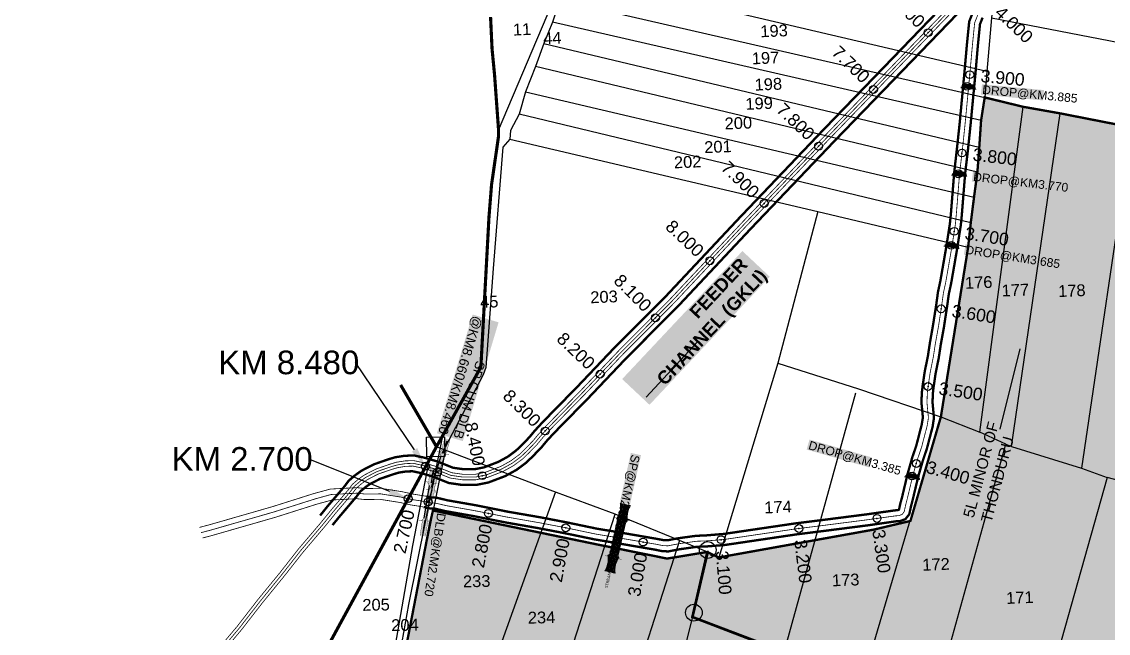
# Model space of a CAD drawing. Header units: inches. Extents: x 189567 to 214261, y 1613610 to 1624610.
# Drawn here: x 190294 to 191674, y 1621369 to 1622146 of the extents above; entities that cross this region are included whole.
import ezdxf
from ezdxf import colors
from ezdxf.entities.mleader import LeaderData, LeaderLine
from ezdxf.enums import TextEntityAlignment as Align
from ezdxf.math import Vec2, Vec3

# ---------------------------------------------------------------- set-up
doc = ezdxf.new("R2010")
doc.units = ezdxf.units.IN
doc.header["$LTSCALE"] = 15
doc.header["$MEASUREMENT"] = 0
doc.header["$PDMODE"] = 32
doc.header["$PDSIZE"] = 10
doc.linetypes.add('ACAD_ISO02W100', pattern=[15, 12, -3])
doc.linetypes.add('HIDDEN2', pattern=[0.1875, 0.125, -0.0625])
for name, color, linetype in [('CANAL1', 7, 'Continuous'), ('CHANAGE', 1, 'Continuous'), ('CS', 134, 'Continuous'), ('PLOT', 7, 'Continuous'), ('PLOT NO', 1, 'Continuous'), ('PLOT NOS', 7, 'Continuous'), ('PLOTS NO', 7, 'Continuous'), ('POINT', 2, 'Continuous'), ('RE REMARKS', 7, 'Continuous'), ('ROAD', 1, 'Continuous'), ('STRUCTURE', 5, 'Continuous'), ('text2', 7, 'Continuous'), ('VILLAGE BOUNADRY STONES', 1, 'Continuous'), ('VILLAGE BOUNDRY', 5, 'Continuous'), ('VILLAGE STONES', 240, 'Continuous'), ('WUA-4', 3, 'Continuous')]:
    doc.layers.add(name, color=color, linetype=linetype)
doc.styles.get("Standard").update_dxf_attribs({"font": 'arial.ttf'})
doc.dimstyles.get("Standard").update_dxf_attribs({"dimtxt": 0.18, "dimasz": 0.18, "dimexe": 0.18, "dimexo": 0.0625, "dimgap": 0.09, "dimtad": 0, "dimtih": 1, "dimtoh": 1, "dimdec": 4, "dimzin": 0, "dimdsep": 46, "dimtxsty": 'Standard', "dimcen": 0.09, "dimadec": 0, "dimazin": 0, "dimtfac": 1, "dimtdec": 4, "dimtofl": 0, "dimtmove": 0, "dimatfit": 3, "dimfxl": 1, "dimtolj": 1, "dimtzin": 0, "dimarcsym": 0})

# ---------------------------------------------------------------- blocks, each defined once
blk = doc.blocks.new('DROP')
h = blk.add_hatch()
h.set_pattern_fill('ANSI31', color=1, scale=10, angle=45)
h.set_pattern_definition([(90, (-324.4107, -25.7687), (-1.25, 0), [])])
h.paths.add_polyline_path([(-9.9, -4.3), (-13.8, 4.1), (13.8, 4.1), (10.2, -4.3)])
at = {"layer": 'STRUCTURE', "color": 5, "const_width": 0.49}
blk.add_lwpolyline([(-9.9, -4.3), (-13.8, 4.1), (13.8, 4.1), (10.2, -4.3), (-9.9, -4.3)], dxfattribs=at)
at = {"layer": 'STRUCTURE', "color": 5}
blk.add_circle((0, 0), 1.33, dxfattribs=at)
blk = doc.blocks.new('SP')
at = {"layer": 'STRUCTURE'}
h = blk.add_hatch(dxfattribs=at)
h.set_pattern_fill('DASH', color=256, scale=8, style=0)
edge = h.paths.add_edge_path()
edge.add_spline(control_points=[(769825.7, 1706742.1), (769825.3, 1706741.8), (769823.8, 1706740.8), (769820.9, 1706740.3), (769817, 1706739.7), (769811.4, 1706738.9), (769804, 1706739.7), (769798.4, 1706741), (769795.6, 1706741.6)], knot_values=[0, 0, 0, 0, 1.613557, 5.24513, 8.624976, 13.470124, 22.190216, 30.746377, 30.746377, 30.746377, 30.746377], degree=3, periodic=0)
edge.add_line((769795.6, 1706741.6), (769792.6, 1706739.6))
edge.add_line((769792.6, 1706739.6), (769732.6, 1706739.6))
edge.add_line((769732.6, 1706739.6), (769729.6, 1706741.6))
edge.add_spline(control_points=[(769729.6, 1706741.6), (769726.9, 1706740.9), (769721.3, 1706739.5), (769713.9, 1706738.5), (769708.3, 1706739.1), (769704.4, 1706739.6), (769701.5, 1706740), (769700, 1706741), (769699.5, 1706741.3)], knot_values=[0, 0, 0, 0, 8.556161, 17.276253, 22.121402, 25.501247, 29.13282, 30.746377, 30.746377, 30.746377, 30.746377], degree=3, periodic=0)
edge.add_line((769699.5, 1706741.3), (769699.5, 1706722.1))
edge.add_spline(control_points=[(769699.5, 1706722.1), (769700, 1706722.4), (769701.4, 1706723.4), (769704.3, 1706724), (769708.2, 1706724.5), (769713.8, 1706725.3), (769721.2, 1706724.5), (769726.8, 1706723.3), (769729.6, 1706722.6)], knot_values=[0, 0, 0, 0, 1.613557, 5.24513, 8.624976, 13.470124, 22.190216, 30.746377, 30.746377, 30.746377, 30.746377], degree=3, periodic=0)
edge.add_line((769729.6, 1706722.6), (769732.6, 1706724.6))
edge.add_line((769732.6, 1706724.6), (769792.6, 1706724.6))
edge.add_line((769792.6, 1706724.6), (769795.6, 1706722.6))
edge.add_spline(control_points=[(769795.6, 1706722.6), (769798.4, 1706723.3), (769803.9, 1706724.8), (769811.3, 1706725.8), (769817, 1706725.1), (769820.9, 1706724.7), (769823.8, 1706724.2), (769825.2, 1706723.3), (769825.7, 1706723)], knot_values=[0, 0, 0, 0, 8.556161, 17.276253, 22.121402, 25.501247, 29.13282, 30.746377, 30.746377, 30.746377, 30.746377], degree=3, periodic=0)
edge.add_line((769825.7, 1706723), (769825.7, 1706742.1))
h.paths.add_polyline_path([(769764.2, 1706732.1, -1), (769761.1, 1706732.1, -1)], flags=0)
h.paths.add_polyline_path([(769761.1, 1706732.1, 1), (769764.2, 1706732.1, 1)], flags=16)
at = {"layer": 'STRUCTURE', "const_width": 0.628}
for points in [[(769726.6, 1706747.6), (769726.6, 1706743.6), (769732.6, 1706739.6), (769792.6, 1706739.6), (769798.6, 1706743.6), (769798.6, 1706747.6)], [(769726.6, 1706716.6), (769726.6, 1706720.6), (769732.6, 1706724.6), (769792.6, 1706724.6), (769798.6, 1706720.6), (769798.6, 1706716.6)]]:
    blk.add_lwpolyline(points, dxfattribs=at)
at = {"layer": 'STRUCTURE', "color": 3}
blk.add_lwpolyline([(769732.6, 1706724.6), (769792.6, 1706724.6)], dxfattribs=at)
blk.add_lwpolyline([(769732.6, 1706724.6), (769792.6, 1706724.6)], dxfattribs=at)
at = {"layer": 'STRUCTURE', "color": 0}
blk.add_circle((769762.6, 1706732.1), 1.55, dxfattribs=at)
at = {"layer": 'STRUCTURE'}
for points in [[(769699.5, 1706741.3), (769700.9, 1706740.5), (769704.4, 1706739.6), (769707.8, 1706739.2), (769712.6, 1706738.8), (769721.3, 1706739.7), (769729.6, 1706741.6)], [(769699.5, 1706722.1), (769700.9, 1706723), (769704.4, 1706724), (769707.7, 1706724.5), (769712.5, 1706725), (769721.2, 1706724.4), (769729.6, 1706722.6)], [(769825.7, 1706742.1), (769824.3, 1706741.3), (769820.8, 1706740.3), (769817.5, 1706739.8), (769812.7, 1706739.2), (769804, 1706739.9), (769795.6, 1706741.6)], [(769825.7, 1706723), (769824.3, 1706723.8), (769820.8, 1706724.7), (769817.4, 1706725.1), (769812.6, 1706725.5), (769803.9, 1706724.6), (769795.6, 1706722.6)]]:
    blk.add_spline(points, degree=3, dxfattribs=at)
at = {"layer": 'STRUCTURE', "color": 0}
blk.add_text('STREAM', height=5, dxfattribs=at).set_placement((769684.3, 1706732.1), align=Align.MIDDLE_CENTER)
for points in [[(769727.4, 1706732.1), (769700.8, 1706732.1)], [(769824.4, 1706732.1), (769800.5, 1706732.1)]]:
    blk.add_leader(points, dimstyle='Standard', override={"dimasz": 10, "dimgap": 0.09, "dimtad": 0}, dxfattribs=at)
blk = doc.blocks.new('SLB')
at = {"layer": 'STRUCTURE'}
h = blk.add_hatch(dxfattribs=at)
h.set_pattern_fill('DOTS', color=6, scale=20, angle=320.3722, style=0)
h.set_pattern_definition([(320.372247934, (-159.4327, -72.9564), (1.2786241598, 0.5641323054), [0, -1.25])])
h.paths.add_polyline_path([(769699.5, 1706871.1), (769699.5, 1706861.1), (769729.1, 1706861.1), (769732.1, 1706863.1), (769792.1, 1706863.1), (769795.1, 1706861.1), (769824.7, 1706861.1), (769824.7, 1706871.1), (769795.1, 1706871.1), (769792.1, 1706869.1), (769732.1, 1706869.1), (769729.1, 1706871.1)])
at = {"layer": 'STRUCTURE', "color": 6, "linetype": 'ACAD_ISO02W100', "ltscale": 0.5, "const_width": 0.5}
for points in [[(769699.5, 1706871.1), (769729.1, 1706871.1)], [(769795.1, 1706871.1), (769824.7, 1706871.1)], [(769699.5, 1706861.1), (769729.1, 1706861.1)], [(769795.1, 1706861.1), (769824.7, 1706861.1)]]:
    blk.add_lwpolyline(points, dxfattribs=at)
at = {"layer": 'STRUCTURE', "color": 6, "const_width": 0.628}
for points in [[(769726.1, 1706877.1), (769726.1, 1706873.1), (769732.1, 1706869.1), (769792.1, 1706869.1), (769798.1, 1706873.1), (769798.1, 1706877.1)], [(769726.1, 1706855.1), (769726.1, 1706859.1), (769732.1, 1706863.1), (769792.1, 1706863.1), (769798.1, 1706859.1), (769798.1, 1706855.1)]]:
    blk.add_lwpolyline(points, dxfattribs=at)
at = {"layer": 'STRUCTURE', "color": 6}
blk.add_lwpolyline([(769732.1, 1706863.1), (769792.1, 1706863.1)], dxfattribs=at)
blk.add_lwpolyline([(769732.1, 1706863.1), (769792.1, 1706863.1)], dxfattribs=at)
at = {"layer": 'STRUCTURE', "color": 0}
blk.add_circle((769762.1, 1706866.1), 1.24, dxfattribs=at)
for points in [[(769703.8, 1706866), (769726.7, 1706866)], [(769818.6, 1706865.8), (769795.7, 1706865.8)]]:
    blk.add_leader(points, dimstyle='Standard', override={"dimasz": 10, "dimgap": 0.09, "dimtad": 0}, dxfattribs=at)

msp = doc.modelspace()

# ---------------------------------------------------------------- hatches: boundary and pattern name
at = {"layer": 'PLOTS NO'}
h = msp.add_hatch(color=2, dxfattribs=at)
h.dxf.hatch_style = 1
h.paths.add_polyline_path([(191146.2, 1621389.9), (191165.5, 1621472.1), (191179.3, 1621465.5), (191376.4, 1621500.9), (191423, 1621511.9), (191461.7, 1621644.2), (191496.3, 1621859.5), (191499.7, 1621890.8), (191503.8, 1621923), (191508.1, 1621955), (191510.5, 1621986.7), (191512.8, 1622020.7), (191516.4, 1622043.8), (191517.4, 1622049.9), (191566.3, 1622038), (191613.1, 1622029.7), (191704.5, 1622011.8), (191797.8, 1621994.9), (191904.2, 1621974.8), (191925.1, 1622074.1), (191930.8, 1622091.9), (192342.9, 1621997.8), (192333.6, 1621971.7), (192324.6, 1621911.9), (192321.7, 1621869.5), (192479.1, 1621844.2), (192572.7, 1621825.4), (192627, 1621821.5), (192622.3, 1621783.2), (192617.5, 1621745), (192613.6, 1621713.3), (192609.3, 1621678), (192534, 1621686.1), (192512.4, 1621691.2), (192432.8, 1621401.7), (192428.2, 1621388.9), (192456.8, 1621355.5), (192500.1, 1621310.7), (192471.3, 1621137.8), (192411.1, 1621153.5), (192373.4, 1621161.5), (192335, 1621170.5), (192314.9, 1621173.9), (192293.4, 1621104.2), (192292, 1621099.8), (192212.4, 1621118.2), (192168.5, 1621128.3), (192114, 1621140.9), (192102.8, 1621143.5), (192070.4, 1621151), (192025.1, 1621161.5), (192015.1, 1621163.8), (191984.9, 1621170.8), (191972.4, 1621173.6), (191934.4, 1621178.2), (191899.9, 1621187.4), (191791.1, 1621216.5), (191769.5, 1621135.7), (191728.7, 1621154.3), (191694.6, 1621165.4), (191632.3, 1621194.3), (191565.4, 1621225.4), (191496.4, 1621249.8), (191421.7, 1621276), (191360.1, 1621300.8), (191342.9, 1621307.7), (191302.3, 1621324), (191260.4, 1621346.6)])
at = {"layer": 'PLOTS NO', "true_color": 0x58ba48}
h = msp.add_hatch(dxfattribs=at)
h.set_pattern_fill('ANSI31', color=85)
h.set_pattern_definition([(45, (0, 0), (-0.088388347648, 0.088388347648), [])])
h.paths.add_polyline_path([(190726.6, 1621041), (190734, 1621077.7), (190760.4, 1621240.8), (190768.2, 1621291), (190771.5, 1621297), (190812.4, 1621508.7), (190816.2, 1621525.2), (191022.2, 1621482.6), (191113.8, 1621464.1), (191164.8, 1621472.5), (191145.7, 1621389.8), (191259.1, 1621346.3), (191301.3, 1621323), (191341, 1621308), (191421.9, 1621275.1), (191495.2, 1621249.2), (191564.6, 1621224.2), (191632.4, 1621193.9), (191693.9, 1621164.8), (191726.6, 1621153.4), (191770.7, 1621134.3), (191791.3, 1621215.9), (191934.7, 1621178.4), (191985.6, 1621170.4), (192170.4, 1621128), (192291.6, 1621100.1), (192293.9, 1621103.7), (192309.3, 1621097.3), (192365.7, 1621087), (192419.6, 1621072.9), (192501.8, 1621051.4), (192582.6, 1621030.3), (192626.1, 1621021.4), (192683.9, 1621004.8), (192771, 1620989), (192774.1, 1620988.4), (192791.5, 1620978.7), (192790.8, 1620973.4), (192803.2, 1620970.7), (192800.3, 1620946.3), (192876.6, 1620928.1), (192886.3, 1620926.7), (192956.7, 1620789.6), (192987.4, 1620747.3), (192907.7, 1620711.8), (192757.9, 1620655.5), (192677.1, 1620620.2), (192600, 1620582.3), (192594.7, 1620582.1), (192541, 1620331.4), (192524, 1620332.8), (192486.7, 1620349.2), (192461.6, 1620360.3), (192436.6, 1620371.4), (192399.5, 1620377.1), (192361.3, 1620392.5), (192332, 1620395.3), (192225, 1619971.5), (192202.3, 1619880.9), (192093.3, 1620020.2), (192032.7, 1620095.8), (191947.7, 1620207.8), (191825.1, 1620364.2), (191760.3, 1620435.7), (191649.4, 1620524.8), (191568.3, 1620592.2), (191525.5, 1620635.8), (191446.5, 1620693.2), (191330.4, 1620758.2), (191206.7, 1620825.2), (191075.4, 1620884.3), (190967.6, 1620935.9), (190867.3, 1620980), (190793.2, 1621017.7)])

# ---------------------------------------------------------------- linework, layer by layer
at = {"layer": 'CANAL1', "color": 5, "const_width": 1}
for points in [[(191545.6, 1622240.8), (191389.5, 1622079.1), (191314.9, 1622002), (191209.7, 1621891.7), (191117.4, 1621793.5), (191053.2, 1621729.1), (191005.1, 1621678.7), (190960.3, 1621632.9), (190950.3, 1621622), (190943.5, 1621613.9), (190933.3, 1621603.3), (190926.2, 1621596.4), (190915.1, 1621588.2), (190902.1, 1621581), (190883, 1621573.8), (190870.2, 1621571.2), (190854, 1621571.2), (190839.9, 1621573.2), (190819.7, 1621581.3), (190803.5, 1621586), (190791.6, 1621588.6), (190780.9, 1621588.2), (190769.8, 1621586.5), (190762.1, 1621584.2), (190756.9, 1621582.4), (190744, 1621577.9), (190735.8, 1621573.8), (190728.4, 1621569.9), (190721.5, 1621565), (190713.9, 1621558.5), (190708.8, 1621551.6), (190698.5, 1621539.5), (190687.3, 1621526.4), (190672.9, 1621508.7), (190645.3, 1621476.3), (190622, 1621446.5), (190593.9, 1621412.2), (190567.5, 1621378.1), (190544, 1621350.2)], [(191550.6, 1622235.9), (191394.5, 1622074.2), (191320, 1621997.2), (191214.8, 1621886.9), (191122.5, 1621788.6), (191058.2, 1621724.2), (191010.2, 1621673.8), (190965.4, 1621628.1), (190955.5, 1621617.4), (190948.7, 1621609.2), (190938.2, 1621598.4), (190930.7, 1621591.1), (190918.9, 1621582.3), (190905.1, 1621574.7), (190885, 1621567), (190870.8, 1621564.2), (190853.5, 1621564.2), (190838.1, 1621566.4), (190817.5, 1621574.7), (190801.7, 1621579.2), (190790.9, 1621581.6), (190781.6, 1621581.3), (190771.4, 1621579.6), (190764.2, 1621577.5), (190759.1, 1621575.8), (190746.7, 1621571.5), (190739, 1621567.6), (190732.1, 1621563.9), (190725.8, 1621559.5), (190719, 1621553.7), (190714.2, 1621547.3), (190703.8, 1621535), (190692.7, 1621521.9), (190678.3, 1621504.2), (190650.8, 1621471.8), (190627.5, 1621442.2), (190599.4, 1621407.8), (190573, 1621373.8), (190549.4, 1621345.7)]]:
    msp.add_lwpolyline(points, dxfattribs=at)
at = {"layer": 'CANAL1', "color": 200}
for points, const_width in [([(191540.9, 1622245.3), (191384.8, 1622083.6), (191310.3, 1622006.6), (191205, 1621896.2), (191112.8, 1621798), (191048.5, 1621733.7), (191000.5, 1621683.2), (190955.6, 1621637.4), (190945.4, 1621626.3), (190938.7, 1621618.2), (190928.7, 1621607.9), (190921.9, 1621601.4), (190911.6, 1621593.7), (190899.4, 1621587), (190881.2, 1621580), (190869.5, 1621577.7), (190854.5, 1621577.7), (190841.6, 1621579.5), (190821.8, 1621587.5), (190805.1, 1621592.3), (190792.2, 1621595.1), (190780.3, 1621594.7), (190768.3, 1621592.8), (190760.1, 1621590.4), (190754.8, 1621588.6), (190741.4, 1621583.9), (190732.8, 1621579.6), (190725, 1621575.5), (190717.5, 1621570.1), (190709.1, 1621563), (190703.7, 1621555.7), (190693.5, 1621543.7), (190682.3, 1621530.6), (190672.8, 1621518.8)], 3), ([(191555.3, 1622231.4), (191399.2, 1622069.7), (191324.7, 1621992.7), (191219.5, 1621882.5), (191127.1, 1621784.1), (191062.8, 1621719.7), (191014.9, 1621669.3), (190970.1, 1621623.6), (190960.4, 1621613.1), (190953.6, 1621604.8), (190942.8, 1621593.8), (190934.9, 1621586.1), (190922.4, 1621576.8), (190907.8, 1621568.8), (190886.8, 1621560.8), (190871.5, 1621557.7), (190853, 1621557.7), (190836.4, 1621560.1), (190815.4, 1621568.5), (190800.2, 1621572.9), (190790.3, 1621575), (190782.2, 1621574.8), (190772.8, 1621573.3), (190766.2, 1621571.3), (190761.2, 1621569.6), (190749.2, 1621565.5), (190742, 1621561.8), (190735.5, 1621558.4), (190729.8, 1621554.3), (190723.8, 1621549.3), (190719.3, 1621543.2), (190708.8, 1621530.8), (190697.7, 1621517.8), (190688.5, 1621506.6)], 3), ([(190807.6, 1621543.2), (190813.8, 1621541.8), (190821, 1621541.4), (190834.7, 1621538.1), (190870.8, 1621531.8), (190911.1, 1621523.7), (190952.8, 1621516.5), (190986.6, 1621510), (191024.5, 1621502.1), (191051.2, 1621497.7), (191101, 1621489.1), (191109.4, 1621487.5), (191114.3, 1621487.3), (191127.7, 1621489.9), (191150.5, 1621493), (191164, 1621493.6), (191185.9, 1621495.4), (191276.8, 1621508.8), (191306.6, 1621512.5), (191366, 1621520.1), (191403, 1621525.3), (191406.8, 1621525.6), (191408.1, 1621526), (191408.5, 1621526.5), (191410.2, 1621534.2), (191412.3, 1621541.8), (191419.1, 1621570.5), (191425.3, 1621592.5), (191430.5, 1621607.7), (191437.4, 1621634.5), (191438.8, 1621643.3), (191438.2, 1621650.1), (191437, 1621662.1), (191437.5, 1621675), (191438.5, 1621683.5), (191441.2, 1621701.8), (191445.2, 1621721.4), (191447.7, 1621737.9), (191451.6, 1621759.9), (191455.8, 1621786.5), (191458, 1621802.7), (191461, 1621816.6), (191466.1, 1621845.8), (191469.1, 1621863.3), (191471.8, 1621880.8), (191473.1, 1621889.2), (191474.4, 1621901.8), (191478.6, 1621954.3), (191482.2, 1621985.8), (191485.6, 1622017.4), (191491.7, 1622082.4), (191494.8, 1622117.4), (191497.7, 1622146.3), (191502.7, 1622159)], 3), ([(190804.5, 1621529.6), (190811.8, 1621527.9), (190818.9, 1621527.5), (190831.9, 1621524.4), (190868.2, 1621518), (190908.5, 1621510), (190950.3, 1621502.7), (190983.8, 1621496.3), (191021.9, 1621488.4), (191048.8, 1621483.9), (191098.5, 1621475.4), (191107.8, 1621473.5), (191115.4, 1621473.2), (191130, 1621476), (191151.8, 1621479.1), (191164.9, 1621479.6), (191187.4, 1621481.4), (191278.7, 1621494.9), (191308.4, 1621498.6), (191367.8, 1621506.2), (191404.4, 1621511.4), (191409.7, 1621511.7), (191416.6, 1621514.2), (191421.5, 1621520.3), (191423.8, 1621530.8), (191425.8, 1621538.4), (191432.6, 1621567), (191438.7, 1621588.3), (191443.9, 1621603.7), (191451.2, 1621631.6), (191452.9, 1621642.9), (191452.1, 1621651.5), (191451.1, 1621662.5), (191451.5, 1621674), (191452.4, 1621681.7), (191455, 1621699.3), (191459, 1621719), (191461.5, 1621735.6), (191465.5, 1621757.6), (191469.6, 1621784.4), (191471.8, 1621800.2), (191474.8, 1621814), (191479.9, 1621843.4), (191482.9, 1621861), (191485.6, 1621878.6), (191487, 1621887.4), (191488.3, 1621900.6), (191492.5, 1621952.9), (191496.2, 1621984.3), (191499.5, 1622016), (191505.7, 1622081.1), (191508.7, 1622116), (191511.4, 1622143), (191514.7, 1622151.3)], 3), ([(190519.4, 1621503.7), (190530.9, 1621506.7), (190611.7, 1621529.9), (190664.8, 1621546.7), (190677.7, 1621550.2)], 1), ([(190677.7, 1621550.2), (190685.7, 1621552.4), (190719.7, 1621554.2), (190730, 1621553.1), (190750.3, 1621553.3), (190776.7, 1621549.1), (190790.9, 1621546), (190801.6, 1621544.3), (190807.3, 1621543.3)], 1), ([(190523.5, 1621490.3), (190534.7, 1621493.2), (190615.8, 1621516.5), (190668.8, 1621533.3), (190678.8, 1621536)], 1), ([(190678.8, 1621536), (190687.9, 1621538.5), (190719.4, 1621540.2), (190729.3, 1621539.1), (190749.3, 1621539.3), (190774.1, 1621535.4), (190788.3, 1621532.2), (190799.3, 1621530.5), (190804.8, 1621529.5)], 1)]:
    msp.add_lwpolyline(points, dxfattribs=dict(at, const_width=const_width))
at = {"layer": 'CANAL1', "color": 1, "linetype": 'HIDDEN2', "ltscale": 4, "const_width": 1}
for points in [[(191548.1, 1622238.3), (191392, 1622076.6), (191317.5, 1621999.6), (191212.2, 1621889.3), (191119.9, 1621791), (191055.7, 1621726.7), (191007.7, 1621676.3), (190962.9, 1621630.5), (190952.9, 1621619.7), (190946.1, 1621611.5), (190935.8, 1621600.9), (190928.4, 1621593.8), (190917, 1621585.3), (190903.6, 1621577.9), (190884, 1621570.4), (190870.5, 1621567.7), (190853.7, 1621567.7), (190839, 1621569.8), (190818.6, 1621578), (190802.6, 1621582.6), (190791.2, 1621585.1), (190781.2, 1621584.7), (190770.6, 1621583), (190763.1, 1621580.8), (190758, 1621579.1), (190745.3, 1621574.7), (190737.4, 1621570.7), (190730.3, 1621566.9), (190723.6, 1621562.2), (190716.5, 1621556.1), (190711.5, 1621549.5), (190701.2, 1621537.3), (190690, 1621524.2), (190675.6, 1621506.5), (190648, 1621474.1), (190624.7, 1621444.4), (190596.7, 1621410), (190570.2, 1621375.9), (190546.7, 1621347.9)], [(191548.1, 1622238.3), (191392, 1622076.6), (191317.5, 1621999.6), (191212.2, 1621889.3), (191119.9, 1621791), (191055.7, 1621726.7), (191007.7, 1621676.3), (190962.9, 1621630.5), (190952.9, 1621619.7), (190946.1, 1621611.5), (190935.8, 1621600.9), (190928.4, 1621593.8), (190917, 1621585.3), (190903.6, 1621577.9), (190884, 1621570.4), (190870.5, 1621567.7), (190853.7, 1621567.7), (190839, 1621569.8), (190822.7, 1621576.4), (190818.6, 1621578), (190802.6, 1621582.6), (190791.2, 1621585.1), (190781.2, 1621584.7), (190770.6, 1621583), (190763.1, 1621580.8), (190758, 1621579.1), (190745.3, 1621574.7), (190737.4, 1621570.7), (190730.3, 1621566.9), (190723.6, 1621562.2), (190716.5, 1621556.1), (190711.5, 1621549.5), (190701.2, 1621537.3), (190690, 1621524.2), (190675.6, 1621506.5), (190648, 1621474.1), (190624.7, 1621444.4), (190596.7, 1621410), (190570.2, 1621375.9), (190546.7, 1621347.9)], [(190806.1, 1621536.4), (190812.8, 1621534.9), (190820, 1621534.4), (190833.3, 1621531.3), (190869.5, 1621524.9), (190909.8, 1621516.9), (190951.6, 1621509.6), (190985.2, 1621503.2), (191023.2, 1621495.2), (191050, 1621490.8), (191099.8, 1621482.3), (191108.6, 1621480.5), (191114.8, 1621480.3), (191128.9, 1621483), (191151.1, 1621486.1), (191164.5, 1621486.6), (191186.6, 1621488.4), (191277.8, 1621501.9), (191307.5, 1621505.6), (191366.9, 1621513.2), (191403.7, 1621518.3), (191408.3, 1621518.7), (191412.3, 1621520.1), (191415, 1621523.4), (191417, 1621532.5), (191419, 1621540.1), (191425.8, 1621568.7), (191432, 1621590.4), (191437.2, 1621605.7), (191444.3, 1621633), (191445.9, 1621643.1), (191445.1, 1621650.8), (191444, 1621662.3), (191444.5, 1621674.5), (191445.4, 1621682.6), (191448.1, 1621700.5), (191452.1, 1621720.2), (191454.6, 1621736.7), (191458.6, 1621758.7), (191462.7, 1621785.5), (191464.9, 1621801.4), (191467.9, 1621815.3), (191473, 1621844.6), (191476, 1621862.1), (191478.7, 1621879.7), (191480.1, 1621888.3), (191481.3, 1621901.2), (191485.5, 1621953.6), (191489.2, 1621985), (191492.5, 1622016.7), (191498.7, 1622081.8), (191501.8, 1622116.7), (191504.6, 1622144.6), (191508.7, 1622155.1)], [(191091.3, 1621762.3), (191055.7, 1621726.7), (191007.7, 1621676.3), (190962.9, 1621630.5), (190952.9, 1621619.7), (190946.1, 1621611.5), (190935.8, 1621600.9), (190928.4, 1621593.8), (190917, 1621585.3), (190903.6, 1621577.9), (190884, 1621570.4), (190870.5, 1621567.7), (190853.7, 1621567.7), (190839, 1621569.8), (190818.6, 1621578), (190802.6, 1621582.6), (190791.2, 1621585.1), (190781.2, 1621584.7), (190770.6, 1621583), (190763.1, 1621580.8), (190758, 1621579.1), (190745.3, 1621574.7), (190737.4, 1621570.7), (190730.3, 1621566.9), (190723.6, 1621562.2), (190716.5, 1621556.1), (190711.5, 1621549.5), (190701.2, 1621537.3), (190690, 1621524.2), (190675.6, 1621506.5), (190648, 1621474.1), (190624.7, 1621444.4), (190596.7, 1621410), (190570.2, 1621375.9), (190546.7, 1621347.9)], [(191091.3, 1621762.3), (191055.7, 1621726.7), (191007.7, 1621676.3), (190962.9, 1621630.5), (190952.9, 1621619.7), (190946.1, 1621611.5), (190935.8, 1621600.9), (190928.4, 1621593.8), (190917, 1621585.3), (190903.6, 1621577.9), (190884, 1621570.4), (190870.5, 1621567.7), (190853.7, 1621567.7), (190839, 1621569.8), (190818.6, 1621578), (190802.6, 1621582.6), (190791.2, 1621585.1), (190781.2, 1621584.7), (190770.6, 1621583), (190763.1, 1621580.8), (190758, 1621579.1), (190745.3, 1621574.7), (190737.4, 1621570.7), (190730.3, 1621566.9), (190723.6, 1621562.2), (190716.5, 1621556.1), (190711.5, 1621549.5), (190701.2, 1621537.3), (190690, 1621524.2), (190675.6, 1621506.5), (190648, 1621474.1), (190624.7, 1621444.4), (190596.7, 1621410), (190570.2, 1621375.9), (190547.4, 1621348.7)], [(190521.4, 1621497), (190532.8, 1621500), (190613.7, 1621523.2), (190666.8, 1621540), (190686.8, 1621545.5), (190719.5, 1621547.2), (190729.7, 1621546.1), (190749.8, 1621546.3), (190775.4, 1621542.2), (190789.6, 1621539.1), (190800.4, 1621537.4), (190806.1, 1621536.4)]]:
    msp.add_lwpolyline(points, dxfattribs=at)
at = {"layer": 'CS', "color": 3}
for p in [(191498.4, 1622078.8), (191488.5, 1621979.3), (191478.7, 1621879.8), (191462.1, 1621781.3), (191445.4, 1621682.7), (191430.5, 1621584.9), (190784.7, 1621540.2), (190886.7, 1621521.5), (190985, 1621503.2), (191380.5, 1621515.1), (191281.3, 1621502.3), (191083.3, 1621485.1), (191182.4, 1621488.1)]:
    msp.add_point(p, dxfattribs=at)
at = {"layer": 'PLOT'}
for points in [[(191538.5, 1622253), (191533.9, 1622222.1), (191529.9, 1622185.3), (191526.1, 1622151.1), (191925.1, 1622074.1)], [(191519.9, 1622082.9), (190993, 1622206.6)], [(190977.5, 1622174), (190968, 1622145.7), (190957.1, 1622118.3), (190946.4, 1622089), (190933.7, 1622057), (190925.8, 1622028.5), (190914.8, 1622007.9), (190914.1, 1621996.9), (190905.2, 1621986.9), (190892.8, 1621832.7), (190883.5, 1621706.8), (190879.8, 1621697.5), (190827.3, 1621597.4)], [(190977.5, 1622174), (191517.4, 1622049.9)], [(190899.6, 1622008.3), (190967.3, 1622167.9)], [(191512.8, 1622020.7), (190968, 1622145.7)], [(191526.1, 1622151.1), (191519.9, 1622082.9), (191517.4, 1622049.9), (191566.3, 1622038), (191613.1, 1622029.7), (191704.5, 1622011.8), (191797.8, 1621994.9), (191904.2, 1621974.8), (191925.1, 1622074.1)], [(190957.1, 1622118.3), (191510.5, 1621986.7)], [(191508.1, 1621955), (190946.4, 1622089)], [(190933.7, 1622057), (191503.8, 1621923)], [(191517.4, 1622049.9), (191512.8, 1622020.7), (191510.5, 1621986.7), (191508.1, 1621955), (191503.8, 1621923), (191499.7, 1621890.8), (191496.3, 1621859.5), (191475.2, 1621725.6), (191461.7, 1621644.2), (191511, 1621624.6), (191566.3, 1622038)], [(191499.7, 1621890.8), (190925.8, 1622028.5)], [(191704.5, 1622011.8), (191640.6, 1621578.9)], [(190914.1, 1621996.9), (191305.2, 1621904.8), (191496.3, 1621859.5)], [(191305.2, 1621904.8), (191254.6, 1621712.5), (191179.3, 1621465.5), (191168.8, 1621467.8)], [(191254.6, 1621712.5), (191357, 1621679.6), (191461.7, 1621644.2)], [(191353.1, 1621674.2), (191263.3, 1621349.5)], [(191694.6, 1621165.4), (191632.3, 1621194.3), (191565.4, 1621225.4), (191496.4, 1621249.8), (191421.7, 1621276), (191302.3, 1621324), (191257.7, 1621348.1), (191146.2, 1621389.9), (191165.5, 1621472.1), (191129.6, 1621486.9), (191047.8, 1621520.6), (190965.3, 1621551.2), (190820.7, 1621606.2)], [(190831.7, 1621600.9), (190777, 1621330.2), (190771.5, 1621297), (190768.2, 1621291), (190760.4, 1621240.8), (190734, 1621077.7), (190711.6, 1620969.6), (190698.9, 1620924.4), (190686.8, 1620881.5), (190674.7, 1620817.4), (190665.8, 1620767.1), (190641, 1620656.1), (190603.7, 1620488.8), (190584.8, 1620374.3)], [(190353.4, 1620376.6), (190280.5, 1620586.7), (190234.8, 1620605), (190213.7, 1620667.3), (190231.3, 1620660.1), (190592.1, 1620491.7), (190614.7, 1620609.4), (190654.6, 1620773.1), (190671.9, 1620844.2), (190680.5, 1620885.5), (190689, 1620918.1), (190704.5, 1620972.2), (190753.3, 1621254.6), (190756, 1621297.6), (190760.2, 1621305.2), (190790.8, 1621480.8), (190811.9, 1621590.1)], [(190972, 1621548.8), (190863.5, 1621246.6)], [(190946.1, 1621205.7), (191047.8, 1621520.6)], [(191129.6, 1621486.9), (191029.4, 1621175.5)], [(191146.2, 1621389.9), (191080.9, 1621131.6)]]:
    msp.add_lwpolyline(points, dxfattribs=at)
at = {"layer": 'PLOT', "elevation": 19}
for points in [[(191551.4, 1621606.4), (191613.1, 1622029.7)], [(191360.1, 1621300.8), (191461.7, 1621644.2)], [(191449, 1621266.4), (191544.4, 1621609.4), (191511, 1621624.6)], [(191544.4, 1621609.4), (191551.4, 1621606.4), (191640.6, 1621578.9), (191673.1, 1621567), (191577.7, 1621228.7)], [(191687.8, 1621180.1), (191688.3, 1621219.6), (191672.9, 1621227.2), (191733.5, 1621550.2), (191728.1, 1621552.5), (191673.1, 1621567)]]:
    msp.add_lwpolyline(points, dxfattribs=at)
at = {"layer": 'POINT'}
for p in [(191495, 1622064, 89), (191484, 1621953, 88), (191475, 1621862, 87), (190822, 1621574, 19), (191425, 1621569, 86), (190810, 1621536, 84), (191051, 1621490, 85)]:
    msp.add_point(p, dxfattribs=at)
at = {"layer": 'ROAD'}
msp.add_lwpolyline([(190828.4, 1621620.1), (190785.2, 1621405.8), (190759.9, 1621263.4), (190727.3, 1621070), (190695.1, 1620919.2), (190674.4, 1620842.8), (190655, 1620751.7), (190623.2, 1620607.7), (190594.5, 1620472.9), (190563.6, 1620303.6), (190551, 1620075.3), (190538.8, 1619813), (190537.7, 1619678.7), (190560.9, 1619615.8), (190600.5, 1619456.7), (190607.8, 1619397.2), (190606.9, 1619294.4), (190630.7, 1619191.7)], dxfattribs=at)
at = {"layer": 'text2', "color": 3}
for p in [(191445.6, 1622132.2), (191376, 1622060), (191306.3, 1621987.9), (191237, 1621915.3), (191168.2, 1621842.4), (191098.9, 1621769.9), (191028.6, 1621698.3), (190958.9, 1621626.2), (190806.8, 1621581.4), (190878.9, 1621569.4)]:
    msp.add_point(p, dxfattribs=at)
at = {"layer": 'VILLAGE BOUNADRY STONES'}
msp.add_lwpolyline([(190808.1, 1621618.5), (190831, 1621618.9), (190831.5, 1621593.6), (190808.6, 1621593.2)], close=True, dxfattribs=at)
for centre in [(191165.4, 1621475), (191147.8, 1621395.4)]:
    msp.add_circle(centre, 10.6, dxfattribs=at)
at = {"layer": 'VILLAGE BOUNDRY', "color": 5, "const_width": 4}
msp.add_lwpolyline([(190889.4, 1622152.2), (190891.3, 1622111.7), (190894.5, 1622078.4), (190899.6, 1622008.3), (190899.6, 1622000.9), (190890.7, 1621939.4), (190887.4, 1621898.1), (190877.1, 1621707.5), (190870.4, 1621695.3), (190820.7, 1621606.2), (190820.7, 1621606.2), (190820.7, 1621606.2), (190775.1, 1621684.7), (190820.7, 1621606.2), (190680.4, 1621348.6), (190563.2, 1621161.6), (190505.5, 1621051.1), (190465.2, 1621006.2), (190441.6, 1620968.4), (190420.4, 1620938.7), (190371.8, 1620877.4), (190215.6, 1620669.8), (190021.8, 1620417.8)], dxfattribs=at)
at = {"layer": 'WUA-4', "color": 15, "const_width": 3}
for points in [[(191146.2, 1621389.9), (191165.5, 1621472.1), (191179.3, 1621465.5), (191376.4, 1621500.9), (191423, 1621511.9), (191461.7, 1621644.2), (191496.3, 1621859.5), (191499.7, 1621890.8), (191503.8, 1621923), (191508.1, 1621955), (191510.5, 1621986.7), (191512.8, 1622020.7), (191516.4, 1622043.8), (191517.4, 1622049.9), (191566.3, 1622038), (191613.1, 1622029.7), (191704.5, 1622011.8)], [(190726.6, 1621041), (190734, 1621077.7), (190760.4, 1621240.8), (190768.2, 1621291), (190771.5, 1621297), (190812.4, 1621508.7), (190816.2, 1621525.2), (191022.2, 1621482.6), (191113.8, 1621464.1), (191164.8, 1621472.5), (191145.7, 1621389.8), (191259.1, 1621346.3), (191301.3, 1621323), (191341, 1621308), (191421.9, 1621275.1), (191495.2, 1621249.2), (191564.6, 1621224.2), (191632.4, 1621193.9), (191693.9, 1621164.8)], [(191694.6, 1621165.4), (191632.3, 1621194.3), (191565.4, 1621225.4), (191496.4, 1621249.8), (191421.7, 1621276), (191360.1, 1621300.8), (191342.9, 1621307.7), (191302.3, 1621324), (191260.4, 1621346.6), (191146.2, 1621389.9)]]:
    msp.add_lwpolyline(points, dxfattribs=at)

# ---------------------------------------------------------------- block references
for p, xscale, yscale, zscale, rotation in [((191496.9, 1622063.8), 0.7, 0.7, 0.7, 175.1522289847839), ((191485.5, 1621952.9), 0.7000000000000002, 0.7000000000000002, 0.7000000000000002, 175.0480807445049), ((191476, 1621861.9), 0.7, 0.7, 0.7, 170.1165523833278), ((191425.9, 1621568.8), 0.7, 0.7, 0.7, 169.4670435828386)]:
    msp.add_blockref('DROP', p, dxfattribs=dict(xscale=xscale, yscale=yscale, zscale=zscale, rotation=rotation))
at = {"layer": 'STRUCTURE', "color": 0}
for name, p, xscale, yscale, zscale, rotation in [('SLB', (-797836, 2482073.2, 19), 0.6999999999999998, 0.6999999999999998, 0.6999999999999998, 253.2390481608431), ('SLB', (-905948.5, 2339187.9, 84), 0.7, 0.7, 0.7, 261.0761236545306), ('SP', (1232915.6, 826381.2, 85), 0.7, 0.7, 0.7, 76.92670632507185)]:
    msp.add_blockref(name, p, dxfattribs=dict(at, xscale=xscale, yscale=yscale, zscale=zscale, rotation=rotation))

# ---------------------------------------------------------------- texts
at = {"layer": 'CHANAGE'}
for s, rotation, p in [('7.600', 316.0167, (191437.5, 1622142.8)), ('7.700', 315.9328, (191367.4, 1622072.5)), ('7.800', 316.3384, (191297.4, 1622000)), ('7.900', 316.3384, (191227, 1621926.3)), ('8.000', 316.8149, (191156.6, 1621851.7)), ('8.100', 315.0247, (191089.9, 1621781.9)), ('8.200', 316.4023, (191018.2, 1621708.8)), ('8.300', 315.6184, (190949.3, 1621635.7)), ('2.700', 77.5663, (190785.4, 1621525.7)), ('2.800', 78.7356, (190883.9, 1621507.7)), ('2.900', 79.2133, (190982.4, 1621489.4)), ('3.000', 80.2426, (191080.9, 1621471.3))]:
    msp.add_text(s, height=16, rotation=rotation, dxfattribs=at).set_placement(p, align=Align.MIDDLE_RIGHT)
for s, rotation, p in [('4.000', 316.3314, (191534.5, 1622161.8)), ('3.900', 354.5896, (191512.4, 1622077.5)), ('3.800', 353.3383, (191502.4, 1621977.7)), ('3.700', 351.1413, (191492.6, 1621877.7)), ('3.600', 351.1331, (191475.9, 1621779.1)), ('3.500', 351.3994, (191459.3, 1621680.6)), ('8.400', 281.3585, (190864, 1621637.1)), ('3.400', 344.0667, (191443.9, 1621581.1)), ('3.300', 277.9872, (191382.4, 1621501.2)), ('3.200', 277.0952, (191283.1, 1621488.4)), ('3.100', 274.5961, (191183.5, 1621474.1))]:
    msp.add_text(s, height=16, rotation=rotation, dxfattribs=at).set_placement(p, align=Align.MIDDLE_LEFT)
at = {"layer": 'PLOT NO', "color": 0}
for s, p in [('11', (190929.4, 1622136.4)), ('44', (190967.9, 1622125.3)), ('193', (191249.7, 1622134.5)), ('197', (191238.8, 1622100.1)), ('198', (191242.4, 1622066.7)), ('199', (191230.7, 1622042.3)), ('200', (191204.3, 1622017.4)), ('201', (191178.4, 1621987.3)), ('202', (191139.9, 1621968)), ('176', (191509.7, 1621814.9)), ('177', (191556.3, 1621805.2)), ('178', (191628.1, 1621804.5)), ('45', (190887.7, 1621790.4)), ('203', (191033.6, 1621796.6)), ('174', (191254.7, 1621529.6)), ('172', (191455.5, 1621456.8)), ('173', (191340.7, 1621437)), ('171', (191562, 1621414.6))]:
    msp.add_text(s, height=15, rotation=2.323, dxfattribs=at).set_placement(p, align=Align.MIDDLE_CENTER)
at = {"layer": 'PLOT NOS'}
for s, p in [('233', (190871.8, 1621435.4)), ('205', (190743.9, 1621405.5)), ('204', (190780.6, 1621379.8)), ('234', (190954.2, 1621389.3))]:
    msp.add_text(s, height=15, rotation=1.1012, dxfattribs=at).set_placement(p, align=Align.MIDDLE_CENTER)
at = {"layer": 'STRUCTURE', "color": 5, "attachment_point": 1, "bg_fill": 1, "box_fill_scale": 1.1, "bg_fill_color": 7, "bg_fill_true_color": 16777215, "bg_fill_transparency": 0}
for s, insert, char_height, width, rotation in [('DROP@KM3.885', (191514.9, 1622065.5), 11, 76.998, 354.5896), ('DROP@KM3.770', (191503.5, 1621954.9), 11, 76.922, 353.3383), ('\\pxqr;{\\fArial|b1|i0|c0|p34;\\C1;FEEDER  CHANNEL (GKLI)}', (191059, 1621692.2), 16.64, 219.875, 46.7798), ('DROP@KM3.685', (191493.9, 1621862.2), 11, 80.558, 351.2284), ('\\pxqr;SP CUM DLB @KM8.660/KM8.460', (190898.1, 1621763.4, 19), 12, 155.187, 253.239), ('{\\C1;5L MINOR OF \\PTHONDURU}', (191489.7, 1621518.5, -19), 14, 221.827, 75.048), ('DROP@KM3.385', (191295.5, 1621613.9), 11, 80.558, 344.0667), ('SP@KM2.965', (191079.3, 1621594.6, 84), 11, 61.79, 257.4053), ('DLB@KM2.720', (190832.6, 1621520.9, 84), 11, 67.153, 261.0761)]:
    msp.add_mtext(s, dxfattribs=dict(at, insert=insert, char_height=char_height, width=width, rotation=rotation))

# ---------------------------------------------------------------- leaders
at = {"layer": 'RE REMARKS', "color": 1}
for points, override in [([(191087.2, 1621669.3), (191152.2, 1621739.5)], {"dimasz": 40}), ([(191561.9, 1621730.4, -19), (191536.7, 1621628.7, -19)], {"dimasz": 45})]:
    msp.add_leader(points, dimstyle='Standard', override=override, dxfattribs=at)
at = {"layer": 'VILLAGE STONES', "color": 1}
ml = msp.add_multileader_mtext('Standard', dxfattribs=at)
ml.set_content('KM 8.480', color=1)
ml.set_leader_properties()
ml.build(insert=Vec2(0, 0))
ml.multileader.update_dxf_attribs({"dogleg_length": 0.36, "arrow_head_size": 25})
ctx = ml.context
ctx.base_point, ctx.char_height, ctx.arrow_head_size, ctx.landing_gap_size, ctx.plane_origin = Vec3(190543.1, 1621713), 30, 25, 0.09, Vec3(190935.9, 1621543.6)
notes = []
notes.append((ctx, [(1, (1, 1, 0), (190717.6, 1621713), (-1, 0), 1.396927018504357e-11, [(0, [(190806.8, 1621581.4)], 0, [])])]))
ctx.mtext.insert, ctx.mtext.flow_direction = Vec3(190543.2, 1621728.3), 5
ml = msp.add_multileader_mtext('Standard', dxfattribs=at)
ml.set_content('KM 2.700', color=1)
ml.set_leader_properties()
ml.build(insert=Vec2(0, 0))
ml.multileader.update_dxf_attribs({"dogleg_length": 0.36, "arrow_head_size": 25})
ctx = ml.context
ctx.base_point, ctx.char_height, ctx.arrow_head_size, ctx.landing_gap_size, ctx.plane_origin = Vec3(190483.9, 1621590.5), 30, 25, 0.09, Vec3(190912.3, 1621344.3)
notes.append((ctx, [(1, (1, 1, 0), (190658.4, 1621590.5), (-1, 0), 1.396927018504357e-11, [(0, [(190784.7, 1621540.2)], 0, [])])]))
ctx.mtext.insert, ctx.mtext.flow_direction = Vec3(190484, 1621605.7), 5
for ctx, leaders in notes:
    for number, flags, end, landing, length, lines in leaders:
        leader = LeaderData()
        leader.index, (leader.has_last_leader_line, leader.has_dogleg_vector, leader.attachment_direction) = number, flags
        leader.last_leader_point, leader.dogleg_vector, leader.dogleg_length = Vec3(end), Vec3(landing), length
        for number, points, colour, breaks in lines:
            line = LeaderLine()
            line.index, line.vertices, line.color, line.breaks = number, Vec3.list(points), colors.encode_raw_color(colour), breaks
            leader.lines.append(line)
        ctx.leaders.append(leader)

doc.saveas('drawing.dxf')
